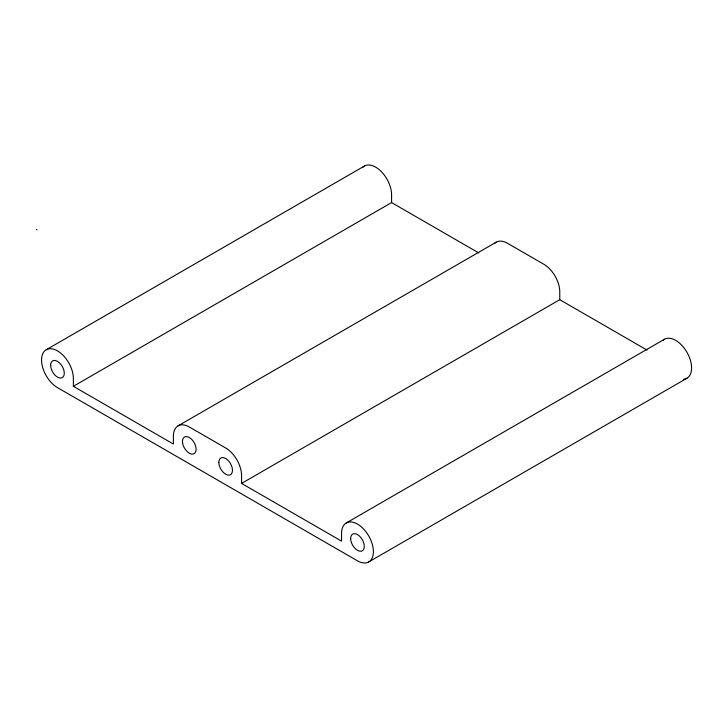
<?xml version="1.0" encoding="UTF-8"?>
<svg xmlns="http://www.w3.org/2000/svg" width="728" height="728" viewBox="0 0 728 728"><rect width="100%" height="100%" fill="white"/><g stroke="black" fill="none" stroke-linecap="round" stroke-linejoin="round"><path stroke-width="1.09" d="M46.219 349.759L364.419 166.039M73.373 386.304L173.382 444.044L173.382 436.163A22.504 12.995 60 0 1 189.289 426.981L225.662 447.975A22.504 12.995 60 0 1 241.569 475.53L241.569 483.41L341.578 541.141L341.578 533.269A22.504 12.995 60 0 1 357.484 524.087A22.504 12.995 60 0 1 373.4 551.642A22.504 12.995 60 0 1 357.484 560.833L57.467 387.615A22.504 12.995 60 0 1 41.551 360.06A22.504 12.995 60 0 1 57.467 350.869A22.504 12.995 60 0 1 73.373 378.424L73.373 386.304L391.582 202.584L478.842 252.971M178.042 425.862L496.25 242.151M241.569 483.41L559.768 299.69L647.037 350.077M346.237 522.968L664.437 339.257M368.732 561.943L686.941 378.232M36.4 229.529L37.01 229.875M559.768 299.69L559.768 291.819A22.504 12.995 60 0 0 543.861 264.264L507.498 243.27A22.504 12.995 60 0 0 494.876 243.17M391.582 202.584L391.582 194.713A22.504 12.995 60 0 0 380.289 170.616A22.504 12.995 60 0 0 362.444 167.686M663.072 340.276A22.504 12.995 60 0 1 687.651 353.535A22.504 12.995 60 0 1 683.647 379.243M50.651 365.301A9.646 5.569 60 0 0 60.879 378.032A9.646 5.569 60 0 0 60.879 364.391A9.646 5.569 60 0 0 50.651 365.301M182.473 441.414A9.646 5.569 60 0 0 192.702 454.136A9.646 5.569 60 0 0 192.702 440.504A9.646 5.569 60 0 0 182.473 441.414M218.837 462.407A9.646 5.569 60 0 0 229.065 475.138A9.646 5.569 60 0 0 229.065 461.497A9.646 5.569 60 0 0 218.837 462.407M350.669 538.52A9.646 5.569 60 0 0 360.897 551.242A9.646 5.569 60 0 0 360.897 537.61A9.646 5.569 60 0 0 350.669 538.52"/></g></svg>
